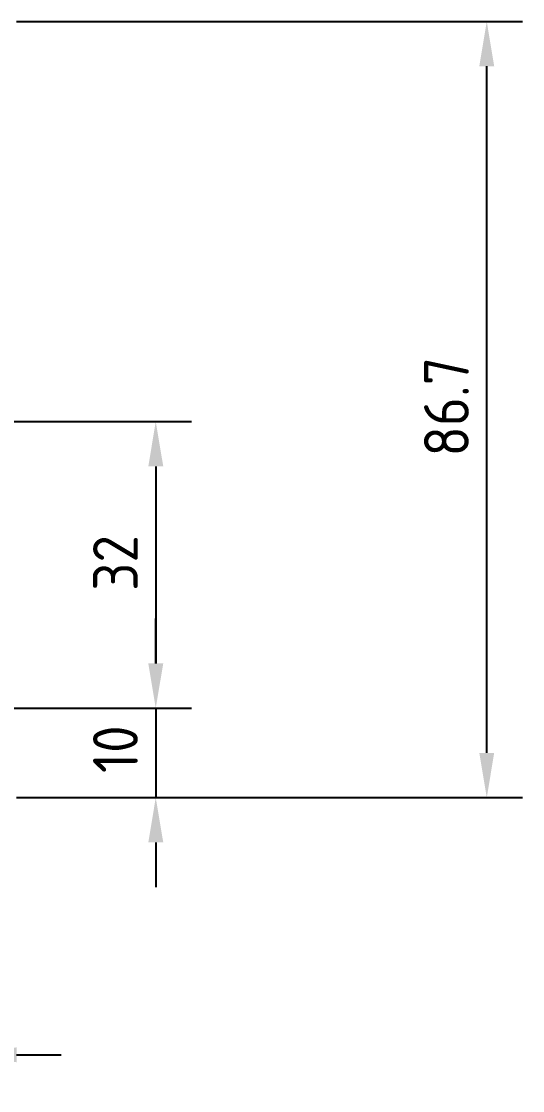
# Model space of a CAD drawing. Header units: millimetres. Extents: x 0 to 1188, y 0 to 840.
# Drawn here: x 759.4 to 815.4, y 461.7 to 581.1 of the extents above; entities that cross this region are included whole.
import ezdxf

# ---------------------------------------------------------------- set-up
doc = ezdxf.new("R2010")
doc.units = ezdxf.units.MM
doc.header["$LTSCALE"] = 2
doc.layers.add('치수(ISO)', color=2, linetype='Continuous', lineweight=25)
doc.styles.add('치수 텍스트_PSTEK_POSCO', font='isocp.shx')
doc.dimstyles.new('치수_PSTEK_POSCO', dxfattribs={"dimscale": 2, "dimtxt": 2.5, "dimasz": 2.5, "dimexe": 2, "dimexo": 2.5, "dimgap": 1, "dimtad": 1, "dimrnd": 1e-08, "dimdsep": 46, "dimtxsty": '치수 텍스트_PSTEK_POSCO', "dimcen": 0.09, "dimdle": 10, "dimclrd": 7, "dimclre": 7, "dimclrt": 2, "dimadec": 1, "dimazin": 2, "dimtfac": 1, "dimtmove": 0, "dimatfit": 3, "dimfxl": 0, "dimtolj": 1, "dimlwd": -1, "dimlwe": -1, "dimarcsym": 0})

# ---------------------------------------------------------------- blocks, each defined once
blk = doc.blocks.new('*D51')
at = {"layer": 'Defpoints', "color": 0}
for p in [(753.9, 581.09), (811.39, 581.09), (753.9, 494.39)]:
    blk.add_point(p, dxfattribs=at)
at = {"layer": '치수(ISO)', "color": 7}
for p, q in [((758.9, 581.09), (815.39, 581.09)), ((811.39, 499.39), (811.39, 576.09)), ((758.9, 494.39), (815.39, 494.39))]:
    blk.add_line(p, q, dxfattribs=at)
for points in [[(810.56, 576.09), (812.22, 576.09), (811.39, 581.09)], [(810.56, 499.39), (812.22, 499.39), (811.39, 494.39)]]:
    blk.add_solid(points, dxfattribs=at)
at = {"layer": '치수(ISO)', "color": 2, "insert": (806.89, 532.49), "char_height": 5, "attachment_point": 4, "rotation": 90, "style": '치수 텍스트_PSTEK_POSCO'}
blk.add_mtext('\\A1;86.7', dxfattribs=at)
blk = doc.blocks.new('*D52')
at = {"layer": 'Defpoints', "color": 0}
for p in [(748.15, 536.39), (748.15, 504.39), (774.44, 504.39)]:
    blk.add_point(p, dxfattribs=at)
at = {"layer": '치수(ISO)', "color": 7}
for p, q in [((753.15, 536.39), (778.44, 536.39)), ((774.44, 531.39), (774.44, 509.39)), ((753.15, 504.39), (778.44, 504.39))]:
    blk.add_line(p, q, dxfattribs=at)
for points in [[(773.61, 531.39), (775.28, 531.39), (774.44, 536.39)], [(773.61, 509.39), (775.28, 509.39), (774.44, 504.39)]]:
    blk.add_solid(points, dxfattribs=at)
at = {"layer": '치수(ISO)', "color": 2, "insert": (769.94, 517.49), "char_height": 5, "attachment_point": 4, "rotation": 90, "style": '치수 텍스트_PSTEK_POSCO'}
blk.add_mtext('\\A1;32', dxfattribs=at)
blk = doc.blocks.new('*D53')
at = {"layer": 'Defpoints', "color": 0}
for p in [(748.15, 504.39), (753.9, 494.39), (774.44, 494.39)]:
    blk.add_point(p, dxfattribs=at)
at = {"layer": '치수(ISO)', "color": 7}
for p, q in [((774.44, 509.39), (774.44, 514.39)), ((753.15, 504.39), (778.44, 504.39)), ((774.44, 504.39), (774.44, 494.39)), ((758.9, 494.39), (778.44, 494.39)), ((774.44, 489.39), (774.44, 484.39))]:
    blk.add_line(p, q, dxfattribs=at)
for points in [[(773.61, 509.39), (775.28, 509.39), (774.44, 504.39)], [(773.61, 489.39), (775.28, 489.39), (774.44, 494.39)]]:
    blk.add_solid(points, dxfattribs=at)
at = {"layer": '치수(ISO)', "color": 2, "insert": (769.94, 497.14), "char_height": 5, "attachment_point": 4, "rotation": 90, "style": '치수 텍스트_PSTEK_POSCO'}
blk.add_mtext('\\A1;10', dxfattribs=at)
blk = doc.blocks.new('*D55')
at = {"layer": 'Defpoints', "color": 0}
for p in [(740.9, 497.14), (753.9, 494.39), (753.9, 465.67)]:
    blk.add_point(p, dxfattribs=at)
at = {"layer": '치수(ISO)', "color": 7}
for p, q in [((740.9, 492.14), (740.9, 461.67)), ((753.9, 489.39), (753.9, 461.67)), ((735.9, 465.67), (730.9, 465.67)), ((740.9, 465.67), (753.9, 465.67)), ((758.9, 465.67), (763.9, 465.67))]:
    blk.add_line(p, q, dxfattribs=at)
for points in [[(735.9, 466.5), (735.9, 464.84), (740.9, 465.67)], [(758.9, 466.5), (758.9, 464.84), (753.9, 465.67)]]:
    blk.add_solid(points, dxfattribs=at)
at = {"layer": '치수(ISO)', "color": 2, "insert": (745.05, 470.17), "char_height": 5, "attachment_point": 4, "style": '치수 텍스트_PSTEK_POSCO'}
blk.add_mtext('\\A1;13', dxfattribs=at)

msp = doc.modelspace()

# ---------------------------------------------------------------- dimensions: what is measured, and where the dimension line sits
at = {"layer": '치수(ISO)', "color": 7}
for base, p1, p2, override, picture, middle in [((811.39, 581.092), (753.904, 494.392), (753.904, 581.092), {"dimdec": 2, "dimtp": 0, "dimtm": 0, "dimtdec": 2, "dimtofl": 0, "dimatfit": 1}, '*D51', (811.39, 537.742)), ((774.442, 504.392), (748.154, 536.392), (748.154, 504.392), {"dimdec": 2, "dimtp": 0, "dimtm": 0, "dimtdec": 2, "dimtofl": 0, "dimatfit": 1}, '*D52', (774.442, 520.392)), ((774.442, 494.392), (748.154, 504.392), (753.904, 494.392), {"dimdec": 2, "dimtp": 0, "dimtm": 0, "dimtdec": 2, "dimtofl": 1, "dimatfit": 1}, '*D53', (774.442, 499.392))]:
    dim = msp.add_linear_dim(base=base, p1=p1, p2=p2, angle=90, dimstyle='치수_PSTEK_POSCO', override=override, dxfattribs=at)
    dim.commit()
    dim.dimension.update_dxf_attribs({"geometry": picture, "text_midpoint": middle, "dimtype": 160})
dim = msp.add_linear_dim(base=(753.904, 465.67), p1=(740.904, 497.142), p2=(753.904, 494.392), dimstyle='치수_PSTEK_POSCO', override={"dimdec": 2, "dimtp": 0, "dimtm": 0, "dimtdec": 2, "dimtofl": 1, "dimatfit": 1}, dxfattribs=at)
dim.commit()
dim.dimension.update_dxf_attribs({"geometry": '*D55', "text_midpoint": (747.404, 465.67), "dimtype": 160})

doc.saveas('drawing.dxf')
